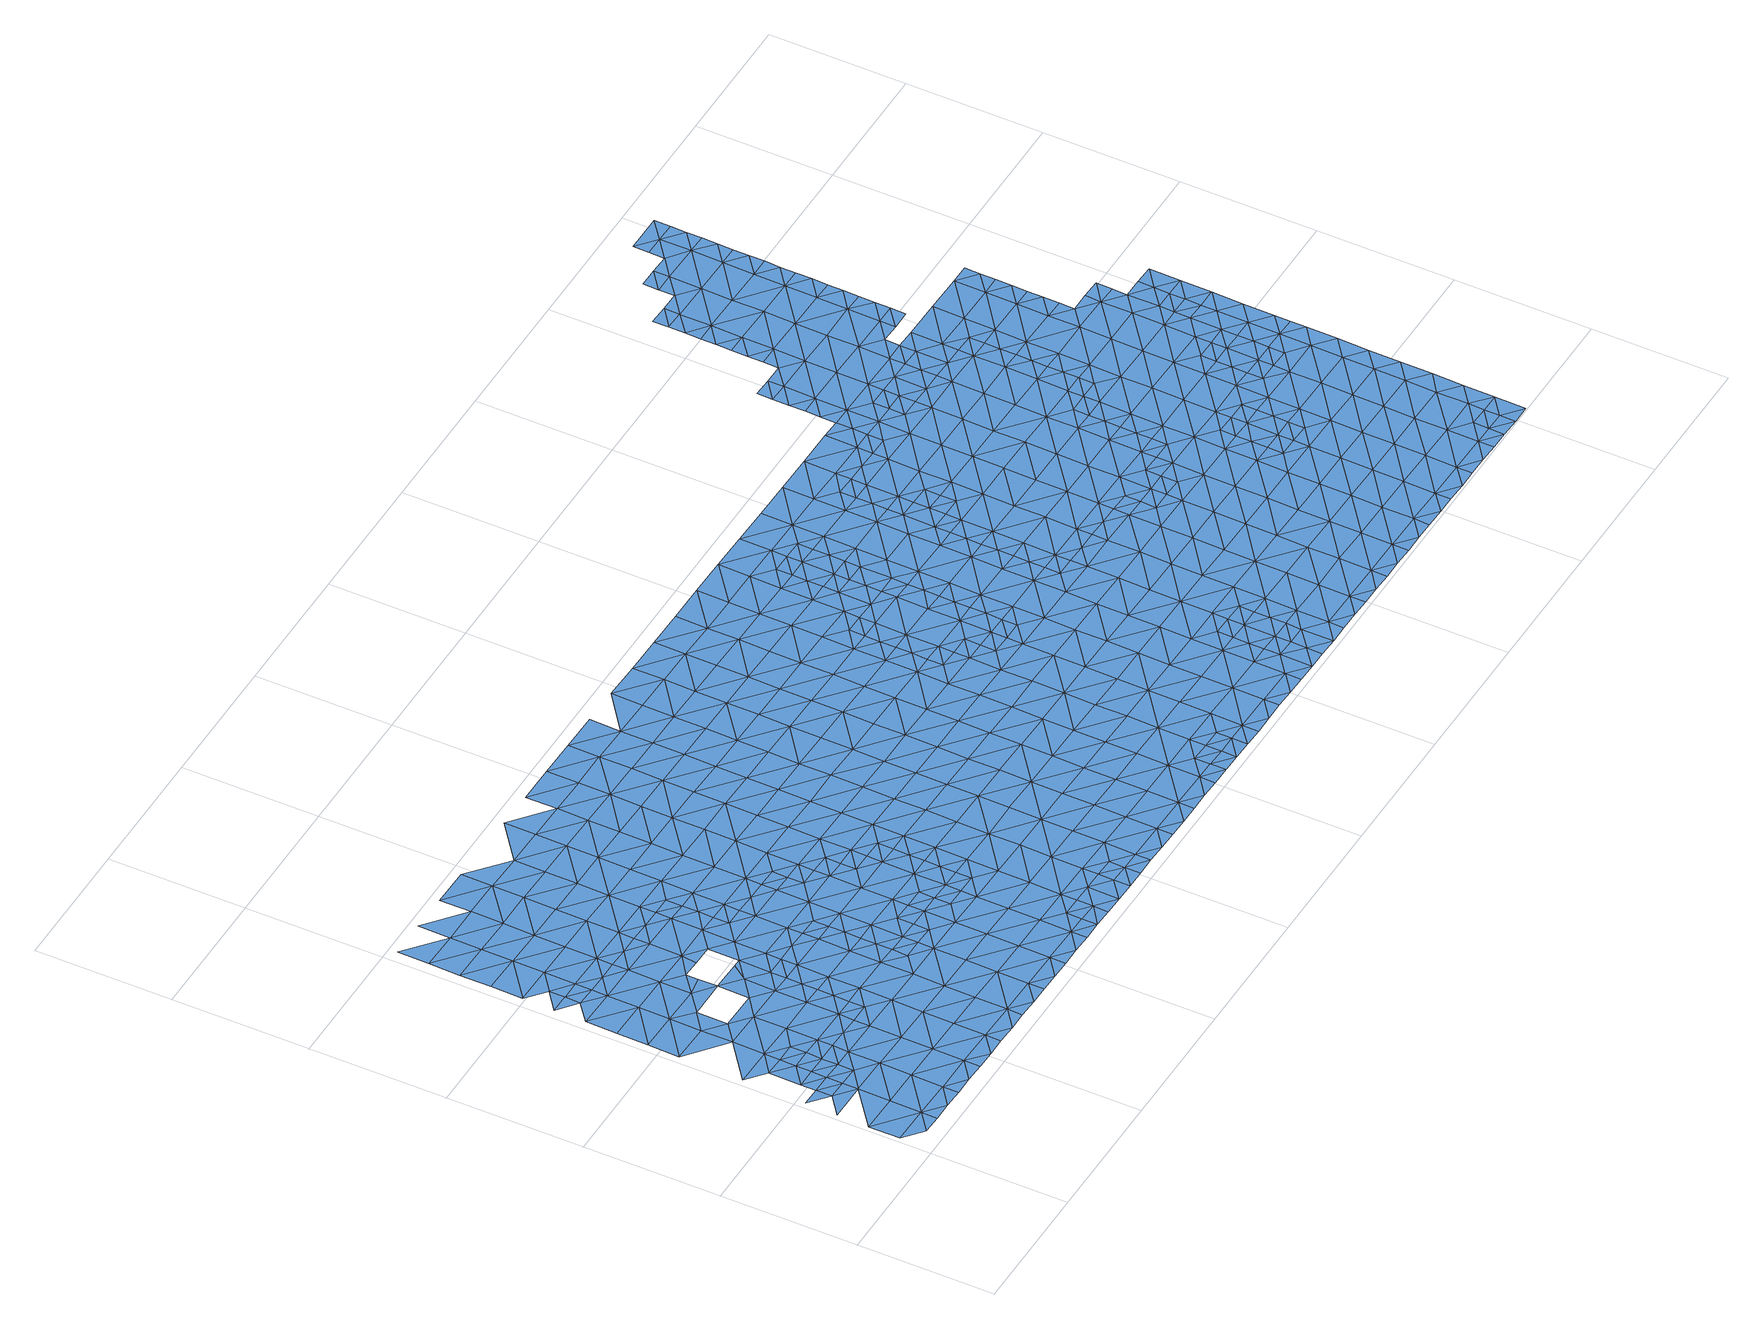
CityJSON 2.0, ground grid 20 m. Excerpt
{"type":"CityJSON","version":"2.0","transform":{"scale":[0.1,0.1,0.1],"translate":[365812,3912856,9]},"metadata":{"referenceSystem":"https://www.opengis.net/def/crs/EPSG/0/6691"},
"CityObjects":{
"waterbody1":{"type":"WaterBody","attributes":{"name":"9","class":"1140","function":"1","WaterBodyRiverFloodingRiskAttribute.description":"5","WaterBodyRiverFloodingRiskAttribute.rankOrg":"2","WaterBodyRiverFloodingRiskAttribute.adminType":"2","WaterBodyRiverFloodingRiskAttribute.scale":"L1"},"geometry":[{"type":"MultiSurface","lod":"1","boundaries":[[[0,1,2]],[[3,1,0]],[[0,2,4]],[[5,6,7]],[[3,0,8]],[[4,9,0]],[[10,11,6]],[[3,8,5]],[[9,12,0]],[[13,6,5]],[[14,15,16]],[[17,12,9]],[[8,0,18]],[[5,19,13]],[[18,0,12]],[[16,20,14]],[[5,8,21]],[[22,15,14]],[[17,23,12]],[[21,8,18]],[[5,21,19]],[[14,20,24]],[[25,22,14]],[[25,14,24]],[[26,22,25]],[[27,19,28]],[[27,29,24]],[[19,21,28]],[[18,12,30]],[[12,23,30]],[[29,27,28]],[[23,31,30]],[[21,18,32]],[[18,30,32]],[[33,29,28]],[[31,34,30]],[[28,21,35]],[[36,33,28]],[[21,32,35]],[[37,32,30]],[[38,39,40]],[[36,28,35]],[[37,30,34]],[[40,41,42]],[[43,35,32]],[[40,39,41]],[[44,42,45]],[[37,46,32]],[[47,33,36]],[[48,44,49]],[[34,50,37]],[[46,43,32]],[[42,41,45]],[[39,51,41]],[[52,36,35]],[[49,44,45]],[[53,48,49]],[[54,47,36]],[[53,55,56]],[[49,55,53]],[[50,57,37]],[[51,58,41]],[[59,60,56]],[[52,54,36]],[[61,46,37]],[[52,35,43]],[[57,61,37]],[[45,41,58]],[[59,56,55]],[[62,43,46]],[[51,63,58]],[[52,64,54]],[[49,45,65]],[[66,61,57]],[[61,62,46]],[[67,54,64]],[[45,58,65]],[[68,67,64]],[[69,52,43]],[[63,70,58]],[[64,71,68]],[[55,49,72]],[[73,71,74]],[[73,68,71]],[[49,65,72]],[[66,75,61]],[[69,43,62]],[[52,76,64]],[[71,77,74]],[[59,55,78]],[[69,76,52]],[[79,65,58]],[[78,55,72]],[[80,81,82]],[[82,74,77]],[[75,83,61]],[[58,70,84]],[[85,59,86]],[[61,87,62]],[[80,82,77]],[[59,78,86]],[[87,69,62]],[[71,64,88]],[[70,89,84]],[[79,58,84]],[[72,65,79]],[[90,83,75]],[[64,76,88]],[[91,78,72]],[[77,92,80]],[[87,61,83]],[[77,71,93]],[[89,94,84]],[[95,92,77]],[[69,96,76]],[[97,72,79]],[[71,88,93]],[[98,86,78]],[[76,99,88]],[[90,100,83]],[[101,96,69]],[[101,69,87]],[[91,72,97]],[[102,79,84]],[[77,93,95]],[[99,103,88]],[[104,84,94]],[[103,105,88]],[[76,96,99]],[[104,102,84]],[[102,97,79]],[[93,88,105]],[[98,78,91]],[[106,86,98]],[[107,92,95]],[[87,83,108]],[[109,110,93]],[[111,101,87]],[[83,100,108]],[[109,93,105]],[[104,94,112]],[[113,91,97]],[[95,93,110]],[[108,111,87]],[[114,107,95]],[[115,99,96]],[[116,106,98]],[[102,113,97]],[[100,117,108]],[[114,95,110]],[[112,118,104]],[[101,119,96]],[[120,98,91]],[[121,122,123]],[[122,124,125]],[[96,126,115]],[[107,114,127]],[[125,123,122]],[[113,120,91]],[[117,128,108]],[[119,101,111]],[[118,129,104]],[[130,116,98]],[[122,131,124]],[[119,132,96]],[[104,129,102]],[[131,118,133]],[[133,124,131]],[[120,130,98]],[[96,132,126]],[[128,134,108]],[[121,135,122]],[[131,129,118]],[[129,136,102]],[[102,137,113]],[[111,108,134]],[[138,119,111]],[[139,134,128]],[[135,140,122]],[[141,142,143]],[[134,138,111]],[[143,126,141]],[[113,144,120]],[[126,132,141]],[[131,122,140]],[[119,145,132]],[[102,136,137]],[[146,142,141]],[[120,144,130]],[[132,147,141]],[[139,148,134]],[[135,149,140]],[[145,119,138]],[[129,131,150]],[[151,146,141]],[[145,152,132]],[[113,137,144]],[[147,151,141]],[[131,140,150]],[[144,153,130]],[[132,152,147]],[[134,148,154]],[[151,155,146]],[[149,156,140]],[[138,134,157]],[[136,129,158]],[[157,134,154]],[[129,150,158]],[[159,145,138]],[[137,136,160]],[[161,150,140]],[[162,147,152]],[[130,153,163]],[[136,158,160]],[[164,165,166]],[[156,164,166]],[[138,157,159]],[[165,167,166]],[[145,168,152]],[[140,156,169]],[[170,159,157]],[[171,158,150]],[[152,172,162]],[[137,160,173]],[[144,137,174]],[[156,166,169]],[[167,175,166]],[[161,140,169]],[[168,145,159]],[[174,137,173]],[[153,144,174]],[[168,176,152]],[[177,160,158]],[[170,178,159]],[[152,176,172]],[[179,169,166]],[[171,150,161]],[[163,153,180]],[[181,182,183]],[[184,173,160]],[[179,166,175]],[[185,183,182]],[[153,174,180]],[[175,185,182]],[[177,158,171]],[[159,186,168]],[[187,174,173]],[[188,172,189]],[[179,175,182]],[[172,176,189]],[[190,188,189]],[[159,178,191]],[[181,192,182]],[[161,169,193]],[[184,160,177]],[[189,194,190]],[[193,169,179]],[[194,195,196]],[[197,171,161]],[[168,198,176]],[[196,190,194]],[[178,199,191]],[[159,191,186]],[[192,200,182]],[[187,173,184]],[[180,174,187]],[[161,193,201]],[[202,195,203]],[[199,204,191]],[[195,194,203]],[[192,202,203]],[[179,182,200]],[[205,193,179]],[[197,161,201]],[[168,186,198]],[[177,171,197]],[[203,200,192]],[[206,180,207]],[[189,176,208]],[[209,184,177]],[[207,180,187]],[[210,211,212]],[[194,189,208]],[[213,201,193]],[[191,214,186]],[[176,198,208]],[[211,215,204]],[[216,177,197]],[[217,206,207]],[[179,200,205]],[[205,213,193]],[[211,210,215]],[[191,204,214]],[[203,194,218]],[[209,177,216]],[[218,194,208]],[[187,184,209]],[[203,219,200]],[[214,220,186]],[[201,221,197]],[[218,219,203]],[[222,207,187]],[[204,215,214]],[[210,223,215]],[[198,186,224]],[[225,187,209]],[[201,213,221]],[[226,214,215]],[[208,198,224]],[[205,200,227]],[[228,213,205]],[[186,220,224]],[[216,197,229]],[[222,187,225]],[[227,200,219]],[[217,207,222]],[[226,215,223]],[[229,197,221]],[[216,230,209]],[[231,232,208]],[[233,221,213]],[[231,208,224]],[[234,225,209]],[[218,232,219]],[[228,205,227]],[[230,216,229]],[[218,208,232]],[[235,217,222]],[[228,233,213]],[[226,223,236]],[[230,234,209]],[[220,214,237]],[[237,214,226]],[[220,238,224]],[[221,239,229]],[[225,240,222]],[[233,239,221]],[[236,241,226]],[[227,219,242]],[[243,230,229]],[[244,231,224]],[[242,219,232]],[[245,235,222]],[[227,246,228]],[[220,237,238]],[[240,225,234]],[[242,246,227]],[[240,245,222]],[[247,237,226]],[[241,247,226]],[[243,229,239]],[[224,238,248]],[[230,249,234]],[[246,250,228]],[[243,249,230]],[[244,224,248]],[[232,231,244]],[[233,228,250]],[[251,239,233]],[[252,247,241]],[[253,240,234]],[[232,254,242]],[[255,235,245]],[[249,253,234]],[[238,237,256]],[[256,237,247]],[[232,244,254]],[[240,257,245]],[[233,250,251]],[[251,258,239]],[[253,257,240]],[[252,259,247]],[[248,238,260]],[[261,244,248]],[[246,242,262]],[[263,250,246]],[[258,264,239]],[[238,256,260]],[[243,264,249]],[[242,254,262]],[[243,239,264]],[[257,265,245]],[[261,248,260]],[[266,254,244]],[[263,246,262]],[[265,267,245]],[[268,247,259]],[[250,269,251]],[[247,270,256]],[[261,271,244]],[[264,272,249]],[[270,260,256]],[[266,262,254]],[[272,273,249]],[[253,273,257]],[[250,263,269]],[[268,259,274]],[[253,249,273]],[[266,244,271]],[[247,268,270]],[[275,251,269]],[[266,276,262]],[[258,251,277]],[[273,278,257]],[[257,279,265]],[[274,280,268]],[[261,260,281]],[[282,271,261]],[[263,262,276]],[[283,269,263]],[[281,260,270]],[[264,258,277]],[[278,279,257]],[[251,275,277]],[[264,284,272]],[[280,285,268]],[[265,279,267]],[[268,286,270]],[[282,261,281]],[[286,268,285]],[[287,275,269]],[[284,264,277]],[[282,288,271]],[[263,276,283]],[[288,289,271]],[[286,290,270]],[[287,277,275]],[[291,281,270]],[[273,272,292]],[[266,289,276]],[[266,271,289]],[[273,293,278]],[[294,267,279]],[[269,283,295]],[[272,284,292]],[[290,291,270]],[[291,282,281]],[[287,269,295]],[[296,290,286]],[[276,297,283]],[[289,297,276]],[[273,292,293]],[[293,298,278]],[[299,295,283]],[[284,277,300]],[[282,301,288]],[[291,301,282]],[[279,302,294]],[[277,287,300]],[[279,278,302]],[[296,303,290]],[[292,284,304]],[[305,289,288]],[[302,278,298]],[[299,283,297]],[[306,287,295]],[[304,284,300]],[[301,307,288]],[[292,308,293]],[[299,309,295]],[[306,300,287]],[[290,310,291]],[[311,312,313]],[[314,312,303]],[[314,313,312]],[[292,304,308]],[[294,302,315]],[[290,303,310]],[[297,289,305]],[[316,304,300]],[[288,307,305]],[[297,317,299]],[[295,309,306]],[[310,318,291]],[[291,319,301]],[[320,293,308]],[[306,316,300]],[[303,312,310]],[[298,293,321]],[[311,322,312]],[[318,319,291]],[[301,319,307]],[[321,293,320]],[[317,297,305]],[[302,298,321]],[[322,323,312]],[[309,324,306]],[[309,299,325]],[[308,304,326]],[[315,302,327]],[[312,328,310]],[[326,304,316]],[[329,320,308]],[[299,317,325]],[[325,330,309]],[[326,331,308]],[[332,316,306]],[[302,321,327]],[[327,333,315]],[[328,318,310]],[[305,307,334]],[[335,332,306]],[[309,330,324]],[[331,329,308]],[[306,324,335]],[[329,321,320]],[[307,319,334]],[[334,336,305]],[[305,337,317]],[[332,338,316]],[[322,339,323]],[[328,312,323]],[[338,340,316]],[[316,340,326]],[[318,341,319]],[[342,327,321]],[[343,324,330]],[[339,344,323]],[[325,317,337]],[[345,346,326]],[[326,346,331]],[[341,318,328]],[[345,326,340]],[[305,336,337]],[[330,325,347]],[[342,321,329]],[[348,333,327]],[[349,328,323]],[[350,351,330]],[[352,336,334]],[[350,330,347]],[[343,330,351]],[[353,325,337]],[[354,348,327]],[[346,355,331]],[[319,341,356]],[[347,325,353]],[[334,319,352]],[[331,355,329]],[[327,342,354]],[[323,344,349]],[[319,356,352]],[[357,349,344]],[[329,358,342]],[[359,347,353]],[[360,355,346]],[[355,358,329]],[[361,328,349]],[[341,362,356]],[[337,363,353]],[[341,328,362]],[[336,352,364]],[[337,336,363]],[[353,365,359]],[[342,366,354]],[[357,367,349]],[[362,328,361]],[[363,336,364]],[[360,368,355]],[[362,369,356]],[[370,365,353]],[[371,342,358]],[[363,370,353]],[[367,372,349]],[[354,373,348]],[[374,358,355]],[[368,374,355]],[[361,349,372]],[[352,375,364]],[[352,356,375]],[[376,362,361]],[[342,371,366]],[[374,377,358]],[[378,361,372]],[[377,379,358]],[[358,379,371]],[[356,369,375]],[[380,381,367]],[[382,363,364]],[[370,383,365]],[[384,374,368]],[[361,378,376]],[[383,385,386]],[[354,366,373]],[[372,367,381]],[[386,365,383]],[[387,362,376]],[[388,389,371]],[[371,389,366]],[[369,362,390]],[[368,391,384]],[[392,364,375]],[[393,372,381]],[[371,379,388]],[[362,387,390]],[[394,374,384]],[[395,385,383]],[[396,385,395]],[[380,397,381]],[[398,396,395]],[[382,364,392]],[[370,363,382]],[[391,399,384]],[[400,393,381]],[[395,401,398]],[[389,402,366]],[[369,403,375]],[[366,402,373]],[[397,400,381]],[[404,401,405]],[[404,398,401]],[[406,403,369]],[[399,407,384]],[[369,390,406]],[[394,384,407]],[[383,408,395]],[[370,382,409]],[[383,370,408]],[[410,411,399]],[[410,405,411]],[[406,390,412]],[[392,375,403]],[[405,401,411]],[[408,370,409]],[[413,414,397]],[[389,415,402]],[[411,416,399]],[[403,417,392]],[[392,418,382]],[[399,416,407]],[[400,397,414]],[[373,402,419]],[[412,420,406]],[[418,409,382]],[[415,421,402]],[[422,400,414]],[[423,400,422]],[[395,408,424]],[[401,395,425]],[[426,408,409]],[[427,428,429]],[[430,423,422]],[[413,431,414]],[[427,407,428]],[[420,432,406]],[[407,416,428]],[[425,395,424]],[[411,401,425]],[[406,432,403]],[[392,417,418]],[[433,420,434]],[[435,419,402]],[[421,435,402]],[[436,426,409]],[[437,416,411]],[[433,430,422]],[[434,430,433]],[[438,429,439]],[[440,441,408]],[[431,442,414]],[[440,408,426]],[[429,428,439]],[[421,438,439]],[[433,432,420]],[[436,409,418]],[[424,408,441]],[[443,428,416]],[[439,435,421]],[[411,425,444]],[[445,425,424]],[[446,447,403]],[[448,445,424]],[[437,411,444]],[[424,441,448]],[[422,414,449]],[[422,450,433]],[[403,432,446]],[[417,403,447]],[[417,451,418]],[[452,419,435]],[[453,426,436]],[[442,431,454]],[[455,444,425]],[[456,455,425]],[[451,436,418]],[[414,442,449]],[[456,425,445]],[[443,416,437]],[[439,428,443]],[[457,435,439]],[[433,458,432]],[[459,453,436]],[[460,437,444]],[[454,461,442]],[[450,458,433]],[[451,417,447]],[[462,460,444]],[[422,449,450]],[[462,444,455]],[[432,458,446]],[[457,439,443]],[[451,463,436]],[[464,452,435]],[[465,443,437]],[[466,447,446]],[[467,464,435]],[[465,437,460]],[[459,436,463]],[[435,457,467]],[[465,468,443]],[[469,457,443]],[[442,461,470]],[[468,469,443]],[[471,451,447]],[[472,465,460]],[[449,442,473]],[[449,474,450]],[[446,458,475]],[[476,459,463]],[[477,472,460]],[[461,478,470]],[[479,467,457]],[[466,471,447]],[[442,470,473]],[[480,479,457]],[[450,474,458]],[[446,475,466]],[[480,457,469]],[[481,476,463]],[[482,465,472]],[[478,483,470]],[[471,484,451]],[[449,473,474]],[[477,485,472]],[[486,475,458]],[[463,451,484]],[[487,467,479]],[[467,488,464]],[[472,489,482]],[[483,490,470]],[[491,489,472]],[[491,472,485]],[[487,488,467]],[[458,474,492]],[[481,463,484]],[[475,493,466]],[[494,487,479]],[[490,495,470]],[[486,458,492]],[[473,470,495]],[[473,496,474]],[[466,497,471]],[[498,481,484]],[[483,499,490]],[[493,497,466]],[[474,496,492]],[[475,486,493]],[[494,500,487]],[[484,471,501]],[[502,498,484]],[[499,503,490]],[[502,484,501]],[[473,495,496]],[[504,486,492]],[[501,471,497]],[[500,505,487]],[[487,505,488]],[[498,502,506]],[[492,496,507]],[[508,501,497]],[[509,505,500]],[[505,510,488]],[[511,512,490]],[[504,492,507]],[[490,503,511]],[[495,490,512]],[[495,513,496]],[[493,486,514]],[[515,508,497]],[[503,516,511]],[[514,486,504]],[[517,515,497]],[[509,518,505]],[[497,493,517]],[[516,519,511]],[[520,510,505]],[[495,512,513]],[[518,509,521]],[[518,520,505]],[[522,504,507]],[[493,514,517]],[[507,496,523]],[[523,496,513]],[[517,524,515]],[[525,510,520]],[[526,511,519]],[[527,515,524]],[[526,528,511]],[[529,527,524]],[[522,507,523]],[[512,511,528]],[[512,530,513]],[[514,504,531]],[[532,529,524]],[[526,519,533]],[[531,504,522]],[[517,514,534]],[[524,535,532]],[[533,536,526]],[[512,528,530]],[[537,522,523]],[[514,531,534]],[[523,513,538]],[[539,535,524]],[[524,517,539]],[[540,531,522]],[[538,513,530]],[[536,541,526]],[[517,534,539]],[[537,540,522]],[[542,534,531]],[[543,544,545]],[[541,546,526]],[[547,542,531]],[[548,545,544]],[[537,523,538]],[[531,540,547]],[[549,541,536]],[[539,550,535]],[[528,526,546]],[[528,551,530]],[[552,548,553]],[[554,550,555]],[[553,548,544]],[[554,535,550]],[[556,557,534]],[[556,534,542]],[[543,558,544]],[[539,534,557]],[[559,540,537]],[[560,561,562]],[[562,555,560]],[[563,553,544]],[[549,564,541]],[[555,550,560]],[[528,546,551]],[[565,537,538]],[[566,550,539]],[[563,544,558]],[[538,530,567]],[[568,569,570]],[[570,561,571]],[[567,530,551]],[[564,572,541]],[[561,560,571]],[[559,537,573]],[[539,557,574]],[[575,560,550]],[[568,570,571]],[[572,576,541]],[[574,557,577]],[[565,538,567]],[[537,565,573]],[[563,558,578]],[[566,539,574]],[[566,575,550]],[[578,558,579]],[[546,541,576]],[[580,571,560]],[[546,581,551]],[[582,568,571]],[[583,563,578]],[[564,584,572]],[[585,586,573]],[[577,587,574]],[[575,580,560]],[[579,588,578]],[[586,585,589]],[[584,590,572]],[[573,565,585]],[[591,592,589]],[[546,576,581]],[[593,565,567]],[[583,578,594]],[[567,551,595]],[[596,576,572]],[[582,571,580]],[[592,591,587]],[[578,588,594]],[[597,596,572]],[[589,585,591]],[[595,551,581]],[[572,590,597]],[[574,587,598]],[[599,594,588]],[[600,601,602]],[[566,574,603]],[[604,599,588]],[[600,582,580]],[[602,582,600]],[[587,591,598]],[[593,567,595]],[[574,598,603]],[[605,576,596]],[[576,606,581]],[[585,565,607]],[[599,608,594]],[[575,566,609]],[[610,598,591]],[[611,612,613]],[[612,601,600]],[[611,601,612]],[[614,594,608]],[[607,615,585]],[[565,593,607]],[[604,616,599]],[[566,603,609]],[[591,585,615]],[[580,575,617]],[[618,619,620]],[[619,613,612]],[[618,613,619]],[[596,621,605]],[[598,622,603]],[[623,598,610]],[[576,605,606]],[[624,593,595]],[[575,609,617]],[[610,591,615]],[[595,581,625]],[[622,598,623]],[[626,608,599]],[[600,580,627]],[[628,599,616]],[[629,620,619]],[[621,630,605]],[[631,620,629]],[[625,581,606]],[[632,633,603]],[[603,633,609]],[[616,631,629]],[[627,580,617]],[[603,622,632]],[[634,619,612]],[[635,607,593]],[[628,626,599]],[[636,606,605]],[[637,610,615]],[[612,600,634]],[[628,616,629]],[[624,595,625]],[[634,600,627]],[[633,638,609]],[[605,630,636]],[[639,615,607]],[[640,617,609]],[[641,625,606]],[[636,641,606]],[[635,593,624]],[[637,615,642]],[[639,642,615]],[[643,624,625]],[[617,644,627]],[[619,634,645]],[[629,619,646]],[[638,633,647]],[[639,607,635]],[[625,641,643]],[[609,638,640]],[[619,645,646]],[[628,629,648]],[[649,624,643]],[[647,650,638]],[[635,624,649]],[[639,651,642]],[[617,640,644]],[[645,634,652]],[[629,646,648]],[[653,642,651]],[[634,627,654]],[[649,655,635]],[[626,628,656]],[[657,646,645]],[[635,655,639]],[[658,653,651]],[[659,657,645]],[[654,627,644]],[[651,660,658]],[[645,652,659]],[[640,638,661]],[[638,650,661]],[[628,648,656]],[[652,634,654]],[[662,651,639]],[[663,658,660]],[[655,662,639]],[[664,644,640]],[[650,663,660]],[[665,664,640]],[[665,640,661]],[[666,667,646]],[[646,667,648]],[[646,657,666]],[[662,668,651]],[[669,660,651]],[[670,652,654]],[[671,654,644]],[[661,650,672]],[[667,673,648]],[[650,660,672]],[[673,674,648]],[[648,674,656]],[[671,644,664]],[[669,651,668]],[[675,661,672]],[[654,676,670]],[[660,677,672]],[[678,676,654]],[[678,654,671]],[[677,660,669]],[[679,671,664]],[[680,656,674]],[[672,681,675]],[[677,681,672]],[[679,664,682]],[[683,671,679]],[[682,684,679]],[[683,679,685]],[[679,684,685]]]}]},
"waterbody2":{"type":"WaterBody","attributes":{"name":"9","class":"1140","function":"1","WaterBodyRiverFloodingRiskAttribute.description":"5","WaterBodyRiverFloodingRiskAttribute.rankOrg":"1","WaterBodyRiverFloodingRiskAttribute.adminType":"2","WaterBodyRiverFloodingRiskAttribute.scale":"L1"},"geometry":[{"type":"MultiSurface","lod":"1","boundaries":[[[10,13,686]],[[10,686,16]],[[19,27,686]],[[20,27,24]],[[27,20,686]],[[13,10,6]],[[20,16,686]],[[13,19,686]]]}]},
"waterbody3":{"type":"WaterBody","attributes":{"name":"9","class":"1140","function":"1","WaterBodyRiverFloodingRiskAttribute.description":"5","WaterBodyRiverFloodingRiskAttribute.rankOrg":"1","WaterBodyRiverFloodingRiskAttribute.adminType":"2","WaterBodyRiverFloodingRiskAttribute.scale":"L1"},"geometry":[{"type":"MultiSurface","lod":"1","boundaries":[[[687,688,689]],[[689,15,687]],[[22,687,15]],[[690,691,692]],[[22,26,687]],[[693,690,688]],[[692,694,695]],[[690,693,691]],[[695,694,696]],[[25,697,26]],[[698,687,26]],[[25,24,697]],[[697,24,29]],[[688,699,693]],[[694,692,691]],[[688,687,700]],[[698,26,697]],[[38,40,701]],[[699,702,693]],[[693,702,691]],[[29,33,697]],[[688,700,699]],[[40,42,701]],[[696,703,38]],[[687,698,700]],[[696,694,703]],[[702,704,691]],[[697,705,698]],[[705,697,33]],[[39,38,703]],[[700,706,699]],[[704,707,691]],[[698,708,700]],[[47,705,33]],[[694,707,703]],[[694,691,707]],[[703,51,39]],[[708,698,705]],[[704,702,709]],[[47,54,705]],[[703,710,51]],[[711,700,708]],[[706,700,711]],[[703,707,710]],[[712,707,704]],[[67,68,705]],[[67,705,54]],[[713,704,709]],[[708,705,68]],[[712,704,713]],[[68,73,708]],[[63,51,710]],[[709,706,714]],[[73,74,708]],[[708,74,711]],[[706,711,714]],[[74,82,711]],[[81,714,711]],[[715,709,714]],[[82,81,711]],[[710,707,716]],[[707,712,716]],[[63,710,70]],[[712,717,716]],[[710,718,70]],[[719,714,81]],[[715,714,719]],[[710,716,718]],[[717,720,716]],[[721,719,81]],[[89,70,718]],[[721,81,80]],[[722,716,720]],[[716,723,718]],[[94,89,718]],[[720,719,724]],[[719,721,724]],[[80,92,721]],[[722,723,716]],[[722,720,724]],[[92,725,721]],[[721,725,724]],[[94,718,723]],[[123,722,724]],[[107,725,92]],[[726,123,724]],[[725,726,724]],[[112,94,723]],[[124,723,722]],[[99,115,103]],[[125,124,722]],[[125,722,123]],[[133,112,723]],[[124,133,723]],[[105,103,727]],[[107,127,725]],[[103,115,727]],[[133,118,112]],[[121,123,726]],[[728,105,727]],[[109,105,728]],[[110,109,728]],[[115,126,727]],[[126,143,727]],[[729,110,728]],[[114,110,729]],[[726,135,121]],[[143,142,727]],[[727,142,728]],[[127,114,729]],[[726,725,730]],[[725,127,730]],[[127,729,730]],[[726,731,135]],[[142,732,728]],[[728,732,729]],[[726,730,731]],[[146,732,142]],[[732,733,729]],[[149,135,731]],[[730,729,733]],[[731,730,165]],[[164,149,731]],[[146,155,732]],[[731,165,164]],[[734,730,733]],[[165,730,734]],[[149,164,156]],[[147,162,151]],[[155,735,732]],[[732,735,733]],[[736,155,151]],[[167,165,734]],[[183,734,733]],[[151,162,736]],[[736,735,155]],[[737,183,733]],[[735,737,733]],[[175,167,734]],[[185,175,734]],[[162,172,736]],[[185,734,183]],[[172,188,736]],[[188,190,736]],[[735,736,190]],[[181,183,737]],[[190,196,735]],[[195,737,735]],[[196,195,735]],[[737,192,181]],[[202,192,737]],[[737,195,202]]]}]},
"waterbody4":{"type":"WaterBody","attributes":{"name":"9","class":"1140","function":"1","WaterBodyRiverFloodingRiskAttribute.description":"5","WaterBodyRiverFloodingRiskAttribute.rankOrg":"1","WaterBodyRiverFloodingRiskAttribute.adminType":"2","WaterBodyRiverFloodingRiskAttribute.scale":"L1"},"geometry":[{"type":"MultiSurface","lod":"1","boundaries":[[[157,154,738]],[[739,211,199]],[[740,741,739]],[[199,178,739]],[[204,199,211]],[[740,739,178]],[[742,740,738]],[[170,157,738]],[[741,211,739]],[[212,211,741]],[[738,740,178]],[[170,738,178]],[[154,148,738]],[[148,742,738]]]}]},
"waterbody5":{"type":"WaterBody","attributes":{"name":"9","class":"1140","function":"1","WaterBodyRiverFloodingRiskAttribute.description":"5","WaterBodyRiverFloodingRiskAttribute.rankOrg":"1","WaterBodyRiverFloodingRiskAttribute.adminType":"2","WaterBodyRiverFloodingRiskAttribute.scale":"L1"},"geometry":[{"type":"MultiSurface","lod":"1","boundaries":[[[743,314,296]],[[313,314,744]],[[296,286,743]],[[743,286,285]],[[285,280,744]],[[744,314,743]],[[303,296,314]],[[285,744,743]]]}]},
"waterbody6":{"type":"WaterBody","attributes":{"name":"9","class":"1140","function":"1","WaterBodyRiverFloodingRiskAttribute.description":"5","WaterBodyRiverFloodingRiskAttribute.rankOrg":"1","WaterBodyRiverFloodingRiskAttribute.adminType":"2","WaterBodyRiverFloodingRiskAttribute.scale":"L1"},"geometry":[{"type":"MultiSurface","lod":"1","boundaries":[[[385,745,386]],[[338,332,746]],[[747,746,332]],[[746,747,748]],[[749,746,748]],[[746,749,750]],[[750,749,405]],[[404,405,749]],[[396,748,385]],[[385,748,745]],[[345,360,346]],[[360,345,751]],[[751,368,360]],[[751,750,368]],[[391,368,750]],[[410,399,391]],[[751,340,746]],[[345,340,751]],[[410,391,750]],[[359,386,745]],[[335,324,747]],[[324,343,747]],[[343,351,747]],[[350,745,351]],[[350,347,745]],[[745,347,359]],[[365,386,359]],[[398,748,396]],[[398,404,749]],[[750,405,410]],[[751,746,750]],[[749,748,398]],[[338,746,340]],[[747,332,335]],[[747,351,748]],[[351,745,748]]]}]},
"waterbody7":{"type":"WaterBody","attributes":{"name":"9","class":"1140","function":"1","WaterBodyRiverFloodingRiskAttribute.description":"5","WaterBodyRiverFloodingRiskAttribute.rankOrg":"1","WaterBodyRiverFloodingRiskAttribute.adminType":"2","WaterBodyRiverFloodingRiskAttribute.scale":"L1"},"geometry":[{"type":"MultiSurface","lod":"1","boundaries":[[[412,387,752]],[[430,752,753]],[[434,752,430]],[[387,376,752]],[[420,412,752]],[[420,752,434]],[[430,753,423]],[[378,372,753]],[[423,393,400]],[[390,387,412]],[[753,372,393]],[[376,378,753]],[[393,423,753]],[[376,753,752]]]}]},
"waterbody8":{"type":"WaterBody","attributes":{"name":"9","class":"1140","function":"1","WaterBodyRiverFloodingRiskAttribute.description":"5","WaterBodyRiverFloodingRiskAttribute.rankOrg":"1","WaterBodyRiverFloodingRiskAttribute.adminType":"2","WaterBodyRiverFloodingRiskAttribute.scale":"L1"},"geometry":[{"type":"MultiSurface","lod":"1","boundaries":[[[438,754,429]],[[438,421,754]],[[415,388,754]],[[379,755,754]],[[377,755,379]],[[388,379,754]],[[754,421,415]],[[388,415,389]],[[427,429,755]],[[429,754,755]],[[394,407,427]],[[394,427,755]],[[394,755,374]],[[377,374,755]]]}]},
"waterbody9":{"type":"WaterBody","attributes":{"name":"9","class":"1140","function":"1","WaterBodyRiverFloodingRiskAttribute.description":"5","WaterBodyRiverFloodingRiskAttribute.rankOrg":"1","WaterBodyRiverFloodingRiskAttribute.adminType":"2","WaterBodyRiverFloodingRiskAttribute.scale":"L1"},"geometry":[{"type":"MultiSurface","lod":"1","boundaries":[[[756,757,758]],[[759,760,761]],[[762,761,760]],[[763,764,765]],[[766,767,768]],[[568,602,769]],[[770,767,771]],[[770,772,757]],[[773,765,764]],[[773,774,765]],[[775,776,757]],[[777,774,773]],[[448,441,778]],[[441,779,778]],[[441,440,779]],[[440,426,779]],[[502,501,780]],[[780,501,508]],[[508,527,780]],[[515,527,508]],[[527,529,780]],[[529,781,780]],[[782,781,529]],[[782,783,781]],[[782,555,783]],[[783,784,781]],[[783,785,784]],[[561,785,783]],[[785,561,570]],[[570,569,785]],[[568,769,569]],[[769,786,569]],[[569,786,785]],[[785,786,787]],[[786,788,787]],[[786,789,788]],[[790,789,786]],[[790,791,789]],[[790,792,791]],[[792,790,793]],[[794,791,792]],[[791,794,795]],[[794,588,795]],[[604,588,794]],[[631,616,794]],[[631,794,620]],[[796,756,758]],[[468,465,797]],[[775,757,756]],[[758,757,772]],[[772,798,758]],[[772,799,798]],[[799,772,800]],[[772,771,800]],[[772,770,771]],[[771,801,800]],[[801,771,759]],[[767,759,771]],[[759,767,760]],[[760,767,766]],[[802,760,766]],[[802,762,760]],[[802,803,762]],[[768,804,805]],[[805,766,768]],[[806,804,807]],[[808,809,810]],[[808,811,809]],[[812,811,808]],[[809,811,813]],[[810,814,808]],[[815,814,810]],[[814,816,808]],[[817,809,813]],[[818,765,774]],[[818,819,765]],[[618,620,792]],[[618,792,613]],[[793,613,792]],[[793,786,769]],[[801,820,525]],[[602,568,582]],[[562,561,783]],[[783,555,562]],[[759,761,821]],[[821,820,759]],[[525,520,801]],[[801,520,822]],[[822,520,518]],[[509,500,823]],[[823,500,824]],[[824,500,494]],[[494,480,824]],[[494,479,480]],[[554,555,782]],[[482,797,465]],[[482,489,797]],[[491,825,489]],[[491,485,825]],[[826,825,485]],[[826,827,825]],[[828,827,826]],[[827,828,788]],[[829,788,828]],[[829,828,830]],[[831,829,830]],[[831,787,829]],[[787,831,784]],[[832,784,831]],[[832,831,833]],[[833,831,834]],[[833,834,779]],[[833,779,459]],[[453,459,779]],[[833,459,476]],[[476,481,833]],[[832,833,481]],[[832,481,498]],[[498,506,832]],[[832,506,781]],[[796,835,836]],[[782,529,532]],[[837,445,778]],[[778,445,448]],[[779,834,778]],[[791,838,789]],[[792,620,794]],[[791,795,838]],[[604,794,616]],[[779,426,453]],[[502,780,506]],[[506,780,781]],[[784,832,781]],[[785,787,784]],[[788,829,787]],[[788,789,827]],[[786,793,790]],[[611,613,793]],[[611,793,601]],[[601,793,769]],[[602,601,769]],[[579,795,588]],[[535,554,782]],[[532,535,782]],[[799,563,583]],[[553,563,800]],[[553,800,552]],[[548,552,822]],[[822,545,548]],[[558,543,839]],[[545,822,840]],[[840,822,521]],[[840,521,823]],[[841,840,823]],[[797,841,823]],[[842,840,841]],[[795,839,838]],[[825,842,841]],[[826,485,843]],[[825,841,489]],[[489,841,797]],[[797,469,468]],[[824,469,797]],[[480,469,824]],[[797,823,824]],[[521,509,823]],[[518,521,822]],[[801,822,552]],[[844,845,763]],[[768,807,804]],[[801,759,820]],[[801,552,800]],[[799,800,563]],[[777,773,776]],[[773,757,776]],[[764,757,773]],[[757,764,770]],[[770,764,767]],[[764,768,767]],[[763,768,764]],[[583,614,799]],[[594,614,583]],[[558,839,795]],[[579,558,795]],[[543,545,839]],[[839,545,840]],[[807,846,806]],[[845,847,848]],[[849,847,850]],[[816,812,808]],[[851,811,812]],[[765,844,763]],[[844,765,852]],[[853,851,854]],[[765,819,852]],[[855,852,819]],[[813,811,856]],[[857,817,813]],[[842,839,840]],[[839,842,838]],[[838,827,789]],[[763,807,768]],[[845,807,763]],[[845,846,807]],[[848,846,845]],[[849,858,859]],[[858,849,850]],[[858,850,816]],[[850,812,816]],[[812,850,845]],[[850,847,845]],[[812,845,844]],[[812,844,851]],[[852,851,844]],[[851,852,854]],[[855,854,852]],[[853,860,851]],[[811,851,860]],[[861,811,860]],[[861,856,811]],[[614,798,799]],[[798,835,758]],[[835,796,758]],[[862,813,856]],[[863,813,862]],[[863,857,813]],[[843,460,462]],[[456,445,837]],[[485,477,843]],[[477,460,843]],[[462,455,843]],[[843,455,837]],[[827,838,842]],[[827,842,825]],[[837,826,843]],[[830,826,837]],[[834,830,837]],[[831,830,834]],[[830,828,826]],[[834,837,778]],[[837,455,456]]]}]},
"waterbody10":{"type":"WaterBody","attributes":{"name":"9","class":"1140","function":"1","WaterBodyRiverFloodingRiskAttribute.description":"5","WaterBodyRiverFloodingRiskAttribute.rankOrg":"1","WaterBodyRiverFloodingRiskAttribute.adminType":"2","WaterBodyRiverFloodingRiskAttribute.scale":"L1"},"geometry":[{"type":"MultiSurface","lod":"1","boundaries":[[[589,864,865]],[[577,556,864]],[[547,540,865]],[[556,542,864]],[[559,586,865]],[[540,559,865]],[[559,573,586]],[[864,542,865]],[[592,864,589]],[[864,592,587]],[[557,556,577]],[[865,542,547]],[[864,587,577]],[[865,586,589]]]}]},
"waterbody11":{"type":"WaterBody","attributes":{"name":"9","class":"1140","function":"1","WaterBodyRiverFloodingRiskAttribute.description":"5","WaterBodyRiverFloodingRiskAttribute.rankOrg":"1","WaterBodyRiverFloodingRiskAttribute.adminType":"2","WaterBodyRiverFloodingRiskAttribute.scale":"L1"},"geometry":[{"type":"MultiSurface","lod":"1","boundaries":[[[866,630,867]],[[621,597,867]],[[621,867,630]],[[621,596,597]],[[868,597,590]],[[597,868,867]],[[868,866,867]]]}]},
"waterbody12":{"type":"WaterBody","attributes":{"name":"9","class":"1140","function":"1","WaterBodyRiverFloodingRiskAttribute.description":"5","WaterBodyRiverFloodingRiskAttribute.rankOrg":"1","WaterBodyRiverFloodingRiskAttribute.adminType":"2","WaterBodyRiverFloodingRiskAttribute.scale":"L1"},"geometry":[{"type":"MultiSurface","lod":"1","boundaries":[[[623,869,622]],[[663,650,870]],[[663,870,658]],[[642,653,637]],[[647,870,650]],[[632,647,633]],[[632,622,870]],[[610,637,869]],[[623,610,869]],[[622,869,870]],[[658,870,869]],[[653,658,869]],[[637,653,869]],[[647,632,870]]]}]},
"waterbody13":{"type":"WaterBody","attributes":{"name":"9","class":"1140","function":"1","WaterBodyRiverFloodingRiskAttribute.description":"5","WaterBodyRiverFloodingRiskAttribute.rankOrg":"1","WaterBodyRiverFloodingRiskAttribute.adminType":"2","WaterBodyRiverFloodingRiskAttribute.scale":"L1"},"geometry":[{"type":"MultiSurface","lod":"1","boundaries":[[[665,675,871]],[[665,661,675]],[[675,681,871]],[[684,682,871]],[[684,871,681]],[[682,664,665]],[[682,665,871]]]}]}
},
"vertices":[
[64,48,0],[8,49,0],[36,26,0],[8,95,0],[64,25,0],[66,141,0],[38,164,0],[9,141,0],[65,94,0],[92,25,0],[38,187,0],[10,188,0],[121,47,0],[66,164,0],[67,233,0],[39,257,0],[38,210,0],[121,24,0],[122,94,0],[95,163,0],[67,210,0],[123,140,0],[68,256,0],[149,24,0],[95,210,0],[96,233,0],[96,256,0],[95,186,0],[123,186,0],[124,209,0],[178,47,0],[178,23,0],[179,93,0],[152,209,0],[206,23,0],[179,139,0],[180,185,0],[235,46,0],[43,534,0],[72,533,0],[44,557,0],[72,557,0],[44,580,0],[236,138,0],[16,604,0],[73,603,0],[235,92,0],[180,208,0],[17,650,0],[73,649,0],[234,23,0],[100,533,0],[237,184,0],[17,696,0],[209,208,0],[74,695,0],[18,742,0],[263,22,0],[129,556,0],[75,741,0],[19,788,0],[292,45,0],[292,91,0],[128,533,0],[238,231,0],[129,602,0],[291,22,0],[209,231,0],[210,254,0],[293,137,0],[157,532,0],[238,277,0],[130,648,0],[210,277,0],[210,300,0],[320,21,0],[294,183,0],[239,323,0],[131,694,0],[186,601,0],[239,346,0],[211,346,0],[211,323,0],[348,44,0],[186,555,0],[75,788,0],[132,741,0],[349,90,0],[294,230,0],[185,532,0],[348,21,0],[188,694,0],[268,346,0],[295,276,0],[214,531,0],[296,322,0],[350,183,0],[187,647,0],[188,740,0],[322,206,0],[376,20,0],[350,136,0],[243,600,0],[323,229,0],[242,554,0],[323,252,0],[132,787,0],[296,345,0],[405,43,0],[323,275,0],[324,299,0],[406,89,0],[242,531,0],[244,646,0],[324,322,0],[351,206,0],[189,786,0],[405,20,0],[270,531,0],[407,136,0],[244,693,0],[297,438,0],[298,461,0],[269,438,0],[270,484,0],[269,461,0],[379,205,0],[324,345,0],[433,20,0],[299,553,0],[245,739,0],[298,507,0],[407,182,0],[270,507,0],[462,42,0],[326,437,0],[300,599,0],[301,646,0],[463,89,0],[462,19,0],[355,460,0],[408,228,0],[380,252,0],[380,228,0],[301,692,0],[463,135,0],[408,251,0],[436,204,0],[490,19,0],[354,437,0],[355,506,0],[436,228,0],[464,181,0],[302,738,0],[490,42,0],[437,251,0],[383,436,0],[491,65,0],[356,552,0],[519,88,0],[357,599,0],[412,505,0],[464,204,0],[303,784,0],[382,413,0],[382,390,0],[411,413,0],[410,390,0],[520,134,0],[411,459,0],[519,65,0],[413,551,0],[493,204,0],[357,645,0],[358,691,0],[439,389,0],[521,180,0],[413,598,0],[548,64,0],[467,412,0],[359,737,0],[466,343,0],[467,366,0],[438,343,0],[414,644,0],[438,366,0],[577,133,0],[415,690,0],[493,227,0],[522,226,0],[493,250,0],[576,87,0],[495,342,0],[468,458,0],[522,273,0],[494,296,0],[494,273,0],[470,551,0],[578,179,0],[576,64,0],[524,365,0],[469,504,0],[495,319,0],[523,319,0],[604,63,0],[524,411,0],[359,783,0],[416,736,0],[578,225,0],[471,643,0],[632,17,0],[604,40,0],[604,17,0],[525,457,0],[633,86,0],[632,40,0],[470,597,0],[416,783,0],[579,272,0],[580,318,0],[634,132,0],[526,504,0],[472,736,0],[660,16,0],[634,178,0],[472,689,0],[689,39,0],[580,364,0],[581,410,0],[526,550,0],[527,596,0],[635,225,0],[636,271,0],[582,457,0],[528,642,0],[473,782,0],[689,16,0],[690,85,0],[691,131,0],[582,503,0],[528,688,0],[717,15,0],[636,317,0],[583,549,0],[692,224,0],[529,735,0],[637,363,0],[746,38,0],[691,178,0],[584,595,0],[638,409,0],[639,456,0],[746,15,0],[585,641,0],[693,270,0],[530,781,0],[747,84,0],[585,688,0],[639,502,0],[774,15,0],[747,130,0],[748,177,0],[693,316,0],[694,362,0],[640,548,0],[586,734,0],[749,269,0],[587,780,0],[803,37,0],[695,409,0],[803,83,0],[749,223,0],[641,594,0],[641,641,0],[802,14,0],[695,455,0],[750,315,0],[696,501,0],[642,687,0],[643,733,0],[831,14,0],[804,130,0],[805,176,0],[751,362,0],[697,547,0],[831,37,0],[831,60,0],[752,454,0],[805,222,0],[806,268,0],[860,83,0],[861,129,0],[697,593,0],[698,640,0],[643,779,0],[751,408,0],[860,59,0],[807,314,0],[699,686,0],[808,361,0],[753,500,0],[862,175,0],[699,732,0],[888,59,0],[754,546,0],[863,267,0],[809,453,0],[862,221,0],[754,593,0],[808,407,0],[917,82,0],[916,12,0],[916,36,0],[888,13,0],[888,36,0],[700,778,0],[810,499,0],[864,314,0],[918,128,0],[918,174,0],[755,639,0],[756,685,0],[944,12,0],[973,35,0],[837,430,0],[864,360,0],[810,546,0],[756,731,0],[974,81,0],[812,638,0],[865,406,0],[811,592,0],[838,476,0],[757,777,0],[919,220,0],[837,453,0],[920,267,0],[920,313,0],[838,499,0],[973,12,0],[838,522,0],[974,127,0],[812,684,0],[865,429,0],[1001,11,0],[839,545,0],[839,568,0],[893,383,0],[814,777,0],[1030,34,0],[893,406,0],[894,429,0],[976,220,0],[921,359,0],[813,730,0],[868,591,0],[975,173,0],[1030,11,0],[868,637,0],[922,382,0],[867,568,0],[1031,80,0],[1031,126,0],[977,312,0],[977,266,0],[950,382,0],[870,730,0],[1058,10,0],[896,567,0],[1032,172,0],[978,358,0],[869,683,0],[1059,57,0],[871,776,0],[897,614,0],[1033,219,0],[1059,103,0],[897,637,0],[1059,80,0],[897,660,0],[1086,10,0],[1087,33,0],[1034,311,0],[979,404,0],[925,590,0],[951,428,0],[950,405,0],[1060,126,0],[898,683,0],[898,706,0],[1060,149,0],[924,567,0],[1033,265,0],[1087,56,0],[925,613,0],[979,451,0],[951,451,0],[1115,9,0],[951,474,0],[953,567,0],[1115,56,0],[980,497,0],[927,729,0],[1089,218,0],[952,497,0],[952,520,0],[1089,172,0],[953,613,0],[1035,404,0],[1035,357,0],[952,543,0],[981,543,0],[1088,149,0],[1143,9,0],[1144,32,0],[926,706,0],[981,589,0],[1090,264,0],[1091,310,0],[927,775,0],[1117,148,0],[955,705,0],[1144,78,0],[1116,79,0],[1036,450,0],[1037,496,0],[1063,380,0],[954,636,0],[982,635,0],[954,659,0],[1116,102,0],[1172,9,0],[1146,171,0],[1145,125,0],[1116,125,0],[983,728,0],[1092,356,0],[1038,588,0],[954,682,0],[983,682,0],[1064,403,0],[1064,426,0],[1200,31,0],[1039,635,0],[1038,542,0],[1065,472,0],[1146,217,0],[1147,263,0],[1065,449,0],[1201,77,0],[1202,124,0],[1148,309,0],[984,774,0],[1092,380,0],[1200,8,0],[1066,519,0],[1065,496,0],[1040,681,0],[1202,170,0],[1120,379,0],[1066,565,0],[1228,8,0],[1066,542,0],[1148,356,0],[1041,773,0],[1067,611,0],[1204,262,0],[1040,727,0],[1067,634,0],[1068,657,0],[1257,30,0],[1204,309,0],[1095,588,0],[1258,77,0],[1258,123,0],[1203,216,0],[1149,379,0],[1095,564,0],[1257,7,0],[1068,704,0],[1068,680,0],[1177,378,0],[1095,611,0],[1285,7,0],[1205,355,0],[1123,564,0],[1260,215,0],[1097,726,0],[1098,772,0],[1124,610,0],[1314,30,0],[1123,587,0],[1259,169,0],[1261,262,0],[1097,703,0],[1315,76,0],[1315,122,0],[1261,308,0],[1205,378,0],[1314,6,0],[1125,703,0],[1233,331,0],[1234,354,0],[1342,6,0],[1317,214,0],[1154,725,0],[1234,377,0],[1316,168,0],[1262,331,0],[1153,702,0],[1155,772,0],[1371,29,0],[1371,75,0],[1372,121,0],[1317,261,0],[1290,330,0],[1370,6,0],[1318,307,0],[1182,725,0],[1399,5,0],[1183,748,0],[1182,702,0],[1373,214,0],[1373,167,0],[1319,353,0],[1183,771,0],[1427,28,0],[1290,354,0],[1428,74,0],[1291,377,0],[1429,120,0],[1374,260,0],[1319,376,0],[1427,5,0],[1375,306,0],[1347,376,0],[1456,4,0],[1430,213,0],[1430,167,0],[1376,352,0],[1402,236,0],[1484,27,0],[1403,283,0],[1267,701,0],[1267,724,0],[1239,701,0],[1485,73,0],[1403,259,0],[1239,724,0],[1484,4,0],[1376,398,0],[1486,119,0],[1239,747,0],[1268,747,0],[1348,399,0],[1348,422,0],[1403,306,0],[1404,329,0],[1295,700,0],[1431,236,0],[1377,445,0],[1349,468,0],[1348,445,0],[1296,746,0],[1512,4,0],[1487,212,0],[1433,398,0],[1486,166,0],[1378,514,0],[1350,514,0],[1349,491,0],[1378,491,0],[1541,26,0],[1459,235,0],[1432,351,0],[1434,444,0],[1542,72,0],[1432,328,0],[1324,723,0],[1324,700,0],[1434,490,0],[1542,119,0],[1406,514,0],[1325,746,0],[1541,3,0],[1488,258,0],[1459,259,0],[1460,328,0],[1352,699,0],[1460,282,0],[1569,3,0],[1488,304,0],[1460,305,0],[1544,211,0],[1353,745,0],[1543,165,0],[1570,49,0],[1569,26,0],[1489,351,0],[1381,722,0],[1435,536,0],[1407,560,0],[1407,537,0],[1490,397,0],[1381,699,0],[1599,72,0],[1599,118,0],[1545,257,0],[1382,768,0],[1490,443,0],[1517,327,0],[1407,583,0],[1436,582,0],[1408,606,0],[1353,769,0],[1545,303,0],[1409,698,0],[1491,489,0],[1408,629,0],[1436,629,0],[1408,652,0],[1598,48,0],[1518,373,0],[1517,350,0],[1601,210,0],[1600,164,0],[1439,767,0],[1492,535,0],[1438,721,0],[1437,675,0],[1627,48,0],[1409,675,0],[1518,396,0],[1519,419,0],[1493,582,0],[1601,256,0],[1627,94,0],[1546,327,0],[1547,442,0],[1602,303,0],[1548,488,0],[1628,140,0],[1574,326,0],[1629,187,0],[1549,535,0],[1493,628,0],[1494,674,0],[1547,419,0],[1495,720,0],[1629,233,0],[1575,419,0],[1603,349,0],[1521,604,0],[1574,349,0],[1549,581,0],[1630,279,0],[1495,766,0],[1522,651,0],[1575,372,0],[1522,627,0],[1603,395,0],[1576,465,0],[1631,325,0],[1575,395,0],[1577,511,0],[1576,488,0],[1522,674,0],[1523,697,0],[1631,348,0],[1631,372,0],[1550,604,0],[1577,557,0],[1604,441,0],[1523,720,0],[1523,743,0],[1604,464,0],[1578,603,0],[1632,418,0],[1578,580,0],[1605,534,0],[1524,766,0],[1633,464,0],[1605,511,0],[1606,557,0],[1633,510,0],[1634,556,0],
[66,187,0],
[68,279,0],[69,326,0],[11,280,0],[12,373,0],[70,418,0],[13,419,0],[69,372,0],[71,464,0],[14,465,0],[15,511,0],[124,232,0],[125,278,0],[97,348,0],[125,325,0],[15,557,0],[98,394,0],[71,510,0],[127,417,0],[181,231,0],[154,347,0],[127,463,0],[181,278,0],[155,394,0],[128,510,0],[182,324,0],[155,440,0],[155,422,0],[183,370,0],[200,393,0],[184,462,0],[181,439,0],[185,509,0],[212,393,0],[212,439,0],[240,369,0],[241,462,0],[242,508,0],[240,415,0],[296,368,0],[297,415,0],[351,229,0],[352,275,0],[353,321,0],[353,367,0],[354,414,0],[409,274,0],[409,320,0],[410,367,0],[465,273,0],[465,227,0],[466,320,0],
[519,41,0],[576,41,0],[547,18,0],[575,17,0],[518,18,0],
[860,36,0],[859,13,0],
[922,405,0],[866,499,0],[866,452,0],[923,451,0],[923,498,0],[924,544,0],[867,545,0],
[1088,125,0],[1087,79,0],
[926,683,0],[925,636,0],
[1411,837,0],[1383,861,0],[1382,814,0],[1212,817,0],[1213,863,0],[1184,840,0],[1184,864,0],[1328,954,0],[1327,908,0],[1384,953,0],[1241,886,0],[1269,862,0],[1270,909,0],[1378,537,0],[1326,861,0],[1269,816,0],[1326,815,0],[1384,907,0],[1413,930,0],[1411,860,0],[1412,883,0],[1412,906,0],[1093,449,0],[1092,403,0],[1262,354,0],[1263,400,0],[1319,399,0],[1320,446,0],[1263,446,0],[1321,492,0],[1321,538,0],[1264,493,0],[1265,539,0],[1265,585,0],[1322,584,0],[1323,630,0],[1380,630,0],[1379,583,0],[1380,676,0],[1324,677,0],[1411,814,0],[1096,634,0],[1354,792,0],[1325,769,0],[1268,770,0],[1211,771,0],[1213,886,0],[1185,887,0],[1242,932,0],[1242,909,0],[1242,955,0],[1271,955,0],[1330,1093,0],[1358,1115,0],[1330,1116,0],[1387,1092,0],[1329,1046,0],[1387,1138,0],[1301,1093,0],[1302,1116,0],[1301,1070,0],[1359,1138,0],[1413,953,0],[1413,976,0],[1183,794,0],[1184,817,0],[1211,724,0],[1153,679,0],[1096,680,0],[1152,587,0],[1151,540,0],[1209,586,0],[1208,540,0],[1207,493,0],[1150,494,0],[1207,447,0],[1206,401,0],[1149,402,0],[1150,448,0],[1382,791,0],[1410,791,0],[1094,495,0],[1266,631,0],[1267,677,0],[1210,678,0],[1152,633,0],[1209,632,0],[1094,541,0],[1328,1000,0],[1272,1001,0],[1243,978,0],[1244,1024,0],[1243,1001,0],[1244,1048,0],[1272,1047,0],[1386,1045,0],[1385,999,0],[1414,1045,0],[1414,1022,0],[1414,999,0],[1415,1114,0],[1359,1161,0],[1273,1070,0],[1244,1071,0],[1415,1068,0],[1415,1091,0],[1416,1137,0],[1416,1161,0],
[1432,305,0],[1431,259,0],
[1626,2,0],[1598,25,0],[1598,2,0],
[1546,350,0],[1547,396,0],
[1605,488,0]
]}
